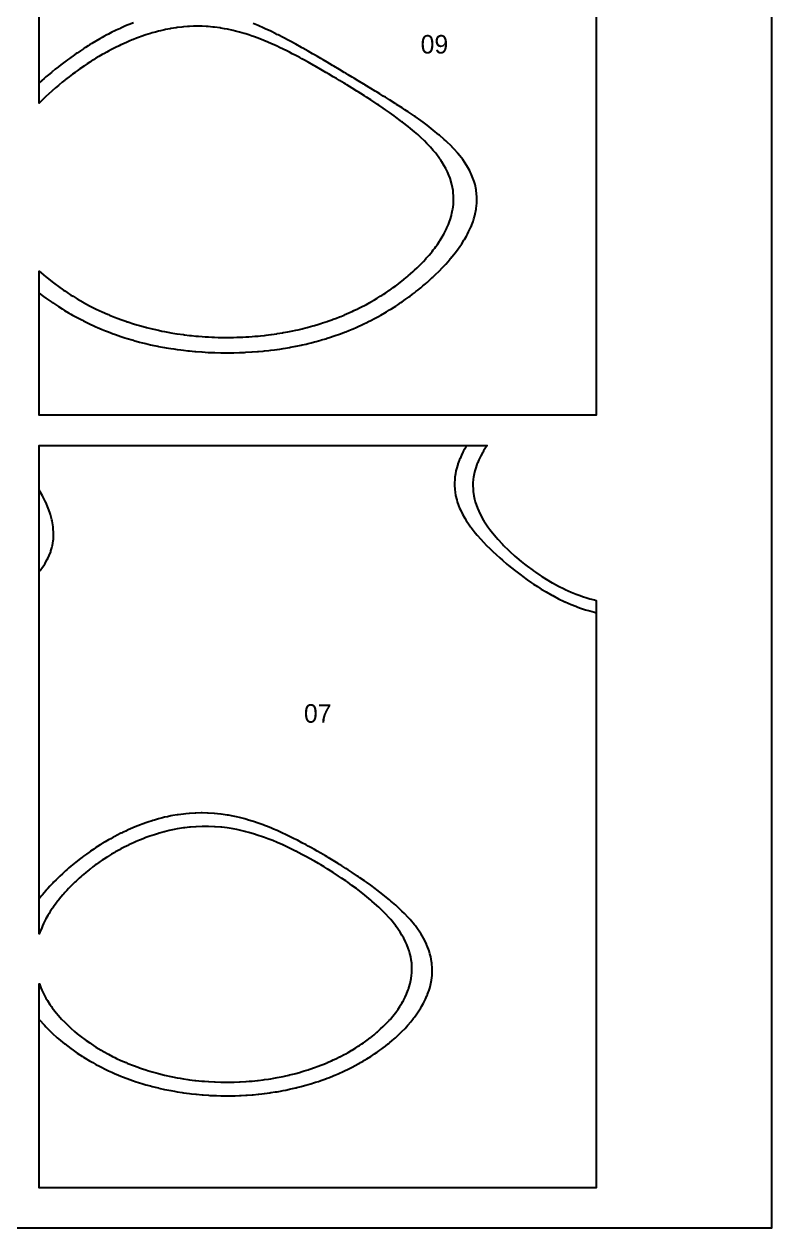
# Model space of a CAD drawing. Header units: millimetres. Extents: x 0 to 500, y 0 to 700.
# Drawn here: x 258.1 to 500, y 0 to 389.6 of the extents above; entities that cross this region are included whole.
import ezdxf
from ezdxf.enums import TextEntityAlignment as Align

# ---------------------------------------------------------------- set-up
doc = ezdxf.new("R2010")
doc.units = ezdxf.units.MM
for name, color, linetype in [('CORTE', 1, 'Continuous'), ('GRABADO', 5, 'Continuous'), ('HOJA', 8, 'Continuous')]:
    doc.layers.add(name, color=color, linetype=linetype)

msp = doc.modelspace()

# ---------------------------------------------------------------- linework, layer by layer
at = {"layer": 'CORTE'}
msp.add_lwpolyline([(443.15, 445.24), (443.15, 263), (443.15, 263), (263, 263), (263, 309.56), (263.57, 309.08), (265.15, 307.72), (265.41, 307.5), (267.17, 306.11), (267.99, 305.49), (269.19, 304.61), (270.8, 303.47), (271.21, 303.2), (271.99, 302.69), (273.23, 301.88), (273.91, 301.46), (275.25, 300.64), (277.16, 299.55), (277.27, 299.49), (277.35, 299.44), (279.29, 298.4), (281.23, 297.43), (281.31, 297.39), (281.38, 297.35), (283.33, 296.44), (285.1, 295.67), (285.35, 295.55), (285.69, 295.41), (287.37, 294.73), (288.47, 294.31), (289.39, 293.96), (291, 293.4), (291.41, 293.25), (291.63, 293.18), (293.43, 292.59), (294.58, 292.25), (295.46, 291.99), (297.4, 291.46), (297.48, 291.44), (297.68, 291.38), (299.5, 290.92), (300.09, 290.79), (301.52, 290.46), (302.67, 290.23), (303.54, 290.05), (305.17, 289.75), (305.56, 289.68), (307.49, 289.37), (307.58, 289.35), (307.6, 289.35), (309.6, 289.06), (309.95, 289.02), (311.62, 288.81), (312.24, 288.75), (313.64, 288.6), (314.48, 288.54), (315.66, 288.44), (316.66, 288.37), (317.69, 288.31), (318.8, 288.26), (319.71, 288.21), (320.9, 288.18), (321.73, 288.16), (322.95, 288.15), (323.75, 288.14), (324.97, 288.15), (325.77, 288.16), (326.95, 288.19), (327.79, 288.22), (328.89, 288.27), (329.81, 288.31), (330.81, 288.38), (331.83, 288.45), (332.69, 288.52), (333.85, 288.62), (334.54, 288.69), (335.88, 288.83), (336.36, 288.89), (337.9, 289.08), (338.15, 289.12), (339.84, 289.37), (339.91, 289.38), (339.92, 289.38), (341.65, 289.66), (341.94, 289.71), (343.36, 289.96), (343.96, 290.08), (345.05, 290.3), (345.98, 290.5), (346.71, 290.66), (348, 290.97), (348.34, 291.05), (349.63, 291.38), (349.94, 291.46), (350.02, 291.48), (351.53, 291.89), (352.04, 292.04), (353.1, 292.34), (354.06, 292.65), (354.64, 292.83), (356.08, 293.32), (356.14, 293.34), (356.31, 293.4), (357.64, 293.86), (358.11, 294.03), (359.12, 294.4), (360.13, 294.81), (360.56, 294.98), (361.59, 295.41), (361.99, 295.57), (362.15, 295.64), (363.4, 296.18), (364.17, 296.54), (364.78, 296.82), (366.03, 297.43), (366.14, 297.48), (366.19, 297.5), (367.49, 298.15), (368.21, 298.53), (368.81, 298.84), (369.89, 299.44), (370.11, 299.56), (370.23, 299.63), (371.4, 300.29), (372.25, 300.81), (372.66, 301.05), (373.3, 301.46), (373.9, 301.83), (374.27, 302.07), (375.13, 302.62), (376.29, 303.42), (376.33, 303.44), (376.37, 303.47), (377.52, 304.27), (378.31, 304.86), (378.68, 305.12), (379.15, 305.49), (379.82, 305.99), (380.33, 306.41), (380.95, 306.89), (381.68, 307.5), (382.05, 307.8), (382.35, 308.07), (383.13, 308.74), (383.99, 309.52), (384.19, 309.7), (384.37, 309.87), (385.23, 310.67), (386.1, 311.53), (386.24, 311.68), (386.39, 311.83), (387.24, 312.7), (388.01, 313.55), (388.2, 313.76), (388.41, 314.01), (389.14, 314.83), (389.74, 315.56), (390.05, 315.94), (390.43, 316.45), (390.93, 317.08), (391.29, 317.57), (391.77, 318.25), (392.45, 319.28), (392.58, 319.46), (392.66, 319.59), (393.34, 320.71), (393.85, 321.6), (394.06, 322), (394.47, 322.83), (394.73, 323.35), (394.86, 323.61), (395.34, 324.75), (395.69, 325.62), (395.88, 326.22), (396.32, 327.63), (396.35, 327.76), (396.48, 328.39), (396.71, 329.42), (396.76, 329.64), (396.95, 331.19), (397, 331.65), (397.03, 333.12), (397.04, 333.66), (396.9, 335.26), (396.87, 335.67), (396.48, 337.64), (396.48, 337.68), (396.47, 337.69), (395.88, 339.69), (395.46, 340.71), (395.06, 341.7), (394.47, 342.82), (394.01, 343.71), (393.22, 344.95), (392.74, 345.72), (392.45, 346.1), (391.25, 347.73), (390.43, 348.68), (389.53, 349.75), (388.41, 350.9), (387.59, 351.76), (386.39, 352.87), (385.44, 353.78), (384.37, 354.68), (383.08, 355.79), (382.35, 356.36), (380.54, 357.81), (380.33, 357.95), (379.75, 358.39), (378.31, 359.46), (377.83, 359.82), (376.29, 360.9), (374.97, 361.84), (374.27, 362.3), (372.82, 363.28), (372.25, 363.67), (371.98, 363.85), (370.23, 364.99), (368.89, 365.87), (368.2, 366.3), (367.01, 367.06), (366.18, 367.58), (365.71, 367.89), (364.16, 368.84), (362.45, 369.9), (362.14, 370.09), (361.65, 370.39), (360.11, 371.32), (359.12, 371.92), (358.09, 372.53), (356.58, 373.42), (356.07, 373.73), (355.71, 373.93), (354.05, 374.9), (352.22, 375.95), (352.03, 376.06), (351.78, 376.2), (350, 377.19), (348.59, 377.97), (347.98, 378.3), (347.26, 378.69), (345.96, 379.38), (344.78, 379.98), (343.94, 380.42), (343.06, 380.86), (341.92, 381.42), (340.7, 382), (339.9, 382.39), (339.18, 382.71), (337.88, 383.3), (336.18, 384.01), (335.86, 384.16), (335.62, 384.25), (333.83, 384.96), (332.34, 385.5), (331.81, 385.69), (330.77, 386.03), (329.79, 386.36), (329.32, 386.5), (327.77, 386.95), (326.52, 387.28), (325.75, 387.47), (323.91, 387.87), (323.74, 387.9), (322.93, 388.04), (321.71, 388.26), (321.46, 388.3), (319.7, 388.54), (319.14, 388.59), (317.68, 388.73), (316.95, 388.77), (315.66, 388.83), (314.85, 388.84), (313.64, 388.85), (312.85, 388.83), (311.62, 388.78), (310.92, 388.74), (309.6, 388.63), (309.06, 388.58), (307.58, 388.4), (307.27, 388.35), (305.56, 388.08), (305.53, 388.08), (305.37, 388.04), (303.83, 387.75), (303.54, 387.69), (302.18, 387.39), (301.52, 387.23), (300.57, 386.98), (299.5, 386.68), (299, 386.53), (297.48, 386.05), (297.47, 386.04), (297.42, 386.03), (295.95, 385.54), (295.46, 385.36), (294.48, 385), (293.44, 384.59), (293.03, 384.42), (292.07, 384.01), (291.61, 383.83), (291.42, 383.75), (290.2, 383.21), (289.4, 382.84), (288.83, 382.57), (287.69, 382), (287.48, 381.9), (287.38, 381.85), (286.14, 381.22), (285.36, 380.8), (284.83, 380.51), (283.9, 379.98), (283.54, 379.79), (283.34, 379.67), (282.26, 379.05), (281.32, 378.48), (281, 378.28), (280.51, 377.97), (279.76, 377.51), (279.3, 377.21), (278.53, 376.72), (277.41, 375.95), (277.33, 375.9), (277.27, 375.87), (276.13, 375.08), (275.25, 374.45), (274.96, 374.24), (274.55, 373.94), (273.79, 373.38), (273.23, 372.95), (272.64, 372.51), (271.9, 371.92), (271.51, 371.62), (271.21, 371.38), (270.39, 370.72), (269.42, 369.91), (269.29, 369.81), (269.19, 369.72), (268.2, 368.88), (267.17, 367.96), (267.13, 367.93), (267.09, 367.89), (266.07, 366.97), (265.15, 366.11), (265.03, 366), (264.9, 365.88), (264, 365.01), (263, 364.01), (263, 453.21)], dxfattribs=at)
msp.add_lwpolyline([(443.15, 13), (263, 13), (263, 79.01), (263.02, 79.01), (263.53, 77.64), (263.87, 76.92), (264.47, 75.63), (265.16, 74.38), (265.6, 73.62), (266.44, 72.35), (266.92, 71.61), (267.18, 71.26), (268.46, 69.59), (269.2, 68.72), (270.21, 67.58), (271.22, 66.53), (272.19, 65.57), (273.24, 64.6), (274.42, 63.55), (275.26, 62.86), (276.93, 61.54), (277.28, 61.28), (278.17, 60.65), (279.3, 59.84), (279.77, 59.52), (281.32, 58.53), (282.99, 57.51), (283.34, 57.31), (283.78, 57.07), (285.36, 56.19), (286.71, 55.49), (287.38, 55.16), (288, 54.87), (289.4, 54.21), (291.07, 53.48), (291.42, 53.33), (291.66, 53.24), (293.44, 52.53), (294.94, 51.98), (295.46, 51.79), (296.42, 51.47), (297.48, 51.11), (297.98, 50.97), (299.5, 50.5), (300.83, 50.14), (301.52, 49.94), (303.5, 49.45), (303.54, 49.44), (303.55, 49.44), (305.56, 48.99), (306.13, 48.88), (307.58, 48.59), (308.62, 48.42), (309.6, 48.25), (311.02, 48.04), (311.62, 47.95), (313.34, 47.74), (313.65, 47.7), (315.6, 47.5), (315.67, 47.5), (316.45, 47.44), (317.69, 47.34), (317.79, 47.33), (319.71, 47.23), (319.92, 47.22), (321.73, 47.16), (322, 47.16), (323.75, 47.14), (324.04, 47.15), (325.77, 47.17), (326.03, 47.18), (327.79, 47.24), (327.98, 47.25), (329.81, 47.35), (329.89, 47.36), (330.85, 47.44), (331.76, 47.51), (331.83, 47.51), (333.59, 47.69), (333.85, 47.72), (335.39, 47.91), (335.87, 47.98), (337.16, 48.17), (337.89, 48.28), (338.9, 48.45), (339.92, 48.63), (340.6, 48.76), (341.94, 49.04), (342.28, 49.11), (343.77, 49.45), (343.92, 49.48), (343.96, 49.49), (345.54, 49.89), (345.98, 50), (347.13, 50.32), (348, 50.57), (348.69, 50.78), (350.02, 51.2), (350.22, 51.26), (350.82, 51.47), (351.73, 51.77), (352.04, 51.88), (353.21, 52.31), (354.06, 52.64), (354.67, 52.87), (356.08, 53.46), (356.1, 53.46), (356.14, 53.48), (357.5, 54.08), (358.1, 54.35), (358.88, 54.71), (360.12, 55.32), (360.24, 55.38), (360.46, 55.49), (361.57, 56.07), (362.14, 56.38), (362.87, 56.78), (364.13, 57.51), (364.15, 57.52), (364.16, 57.53), (365.4, 58.28), (366.18, 58.79), (366.63, 59.07), (367.3, 59.52), (367.83, 59.89), (368.2, 60.15), (369.01, 60.73), (370.08, 61.54), (370.16, 61.6), (370.22, 61.65), (371.28, 62.5), (372.24, 63.31), (372.37, 63.42), (372.52, 63.55), (373.43, 64.38), (374.26, 65.17), (374.47, 65.36), (374.67, 65.56), (375.46, 66.38), (376.28, 67.27), (376.43, 67.43), (376.56, 67.58), (377.35, 68.52), (378.21, 69.59), (378.24, 69.64), (378.29, 69.71), (379.08, 70.82), (379.62, 71.6), (379.88, 72.03), (380.31, 72.76), (380.63, 73.3), (380.81, 73.61), (381.31, 74.63), (381.79, 75.63), (381.94, 76.01), (382.33, 77.06), (382.49, 77.48), (382.55, 77.64), (382.94, 79.04), (383.1, 79.65), (383.28, 80.71), (383.43, 81.65), (383.49, 82.51), (383.56, 83.66), (383.52, 84.48), (383.47, 85.67), (383.31, 86.7), (383.16, 87.68), (382.75, 89.28), (382.64, 89.69), (382.33, 90.52), (381.89, 91.7), (381.5, 92.53), (380.93, 93.71), (380.31, 94.76), (379.75, 95.72), (378.45, 97.58), (378.34, 97.74), (378.3, 97.79), (376.72, 99.75), (376.28, 100.24), (374.89, 101.76), (374.26, 102.38), (372.85, 103.78), (372.24, 104.32), (370.61, 105.79), (370.22, 106.11), (368.29, 107.71), (368.2, 107.79), (368.18, 107.81), (366.18, 109.35), (365.56, 109.82), (364.15, 110.84), (362.77, 111.84), (362.13, 112.28), (360.74, 113.23), (360.11, 113.65), (359.82, 113.85), (358.09, 114.97), (356.68, 115.87), (356.07, 116.25), (355.1, 116.84), (354.05, 117.47), (353.36, 117.88), (352.03, 118.65), (350.24, 119.67), (350, 119.8), (349.82, 119.9), (347.98, 120.88), (346, 121.92), (345.96, 121.94), (345.92, 121.95), (343.94, 122.92), (342.04, 123.82), (341.92, 123.87), (341.78, 123.93), (339.9, 124.75), (338.5, 125.33), (337.88, 125.58), (336.9, 125.95), (335.86, 126.34), (335.25, 126.55), (333.84, 127.03), (332.25, 127.53), (331.82, 127.66), (330.73, 127.96), (329.8, 128.22), (329.46, 128.3), (327.78, 128.7), (326.85, 128.89), (325.76, 129.1), (324.39, 129.32), (323.74, 129.42), (322.07, 129.63), (321.72, 129.66), (319.86, 129.82), (319.7, 129.83), (317.75, 129.91), (317.68, 129.91), (315.73, 129.91), (315.66, 129.91), (313.78, 129.83), (313.64, 129.82), (311.91, 129.69), (311.62, 129.66), (310.1, 129.48), (309.6, 129.42), (308.34, 129.22), (307.58, 129.09), (306.63, 128.91), (305.56, 128.69), (304.97, 128.55), (303.54, 128.21), (303.35, 128.16), (302.65, 127.96), (301.77, 127.72), (301.52, 127.65), (300.22, 127.24), (299.5, 127.01), (298.71, 126.74), (297.48, 126.29), (297.23, 126.2), (296.6, 125.95), (295.78, 125.63), (295.46, 125.5), (294.36, 125.03), (293.44, 124.62), (292.97, 124.4), (291.98, 123.93), (291.6, 123.75), (291.42, 123.66), (290.26, 123.07), (289.4, 122.62), (288.95, 122.37), (288.13, 121.92), (287.65, 121.65), (287.38, 121.49), (286.38, 120.9), (285.36, 120.28), (285.13, 120.13), (284.78, 119.9), (283.91, 119.34), (283.34, 118.96), (282.7, 118.53), (281.79, 117.89), (281.52, 117.69), (281.32, 117.55), (280.36, 116.83), (279.3, 116.02), (279.21, 115.96), (279.11, 115.87), (278.1, 115.06), (277.28, 114.37), (277, 114.14), (276.68, 113.86), (275.93, 113.19), (275.26, 112.58), (274.87, 112.23), (274.46, 111.84), (273.85, 111.24), (273.24, 110.63), (272.84, 110.23), (272.45, 109.83), (271.86, 109.19), (271.22, 108.49), (270.9, 108.13), (270.62, 107.82), (269.98, 107.04), (269.2, 106.09), (269.07, 105.93), (268.97, 105.8), (268.21, 104.78), (267.48, 103.79), (267.36, 103.61), (267.18, 103.33), (266.56, 102.39), (266.17, 101.78), (265.8, 101.14), (265.16, 100.02), (265.07, 99.86), (265.02, 99.76), (264.4, 98.51), (264.03, 97.75), (263.77, 97.13), (263.2, 95.74), (263.19, 95.7), (263.03, 95.21), (263, 95.21), (263, 253.15), (407.83, 253.15), (407.35, 252.42), (406.73, 251.47), (406.56, 251.19), (406.46, 251.02), (405.85, 249.89), (405.39, 249.01), (405.18, 248.55), (404.72, 247.45), (404.58, 247.13), (404.53, 247), (404.09, 245.62), (403.9, 244.99), (403.69, 244.01), (403.48, 242.98), (403.4, 242.28), (403.28, 240.97), (403.28, 240.39), (403.31, 238.96), (403.38, 238.28), (403.56, 236.95), (403.81, 235.85), (404.03, 234.94), (404.72, 232.94), (404.72, 232.93), (404.72, 232.93), (405.64, 230.92), (406.74, 228.95), (406.76, 228.91), (406.79, 228.86), (408.08, 226.9), (408.75, 226.01), (409.6, 224.89), (410.77, 223.5), (411.3, 222.87), (412.79, 221.28), (413.19, 220.86), (414.81, 219.27), (415.25, 218.84), (416.83, 217.42), (417.5, 216.83), (418.85, 215.7), (419.95, 214.81), (420.87, 214.1), (422.62, 212.8), (422.89, 212.61), (423.51, 212.18), (424.91, 211.23), (425.59, 210.79), (426.93, 209.95), (428.92, 208.77), (428.95, 208.75), (429, 208.72), (430.97, 207.67), (432.81, 206.76), (432.99, 206.67), (433.16, 206.59), (435.01, 205.77), (436.67, 205.11), (437.03, 204.96), (437.64, 204.74), (439.05, 204.25), (439.78, 204.02), (441.07, 203.62), (442.62, 203.2), (443.15, 203.06), (443.15, 13)], close=True, dxfattribs=at)
at = {"layer": 'GRABADO'}
for points in [[(293.44, 389.97), (292.05, 389.43), (291.42, 389.16), (290.63, 388.83), (289.4, 388.27), (289.24, 388.2), (288.93, 388.05), (287.86, 387.56), (287.38, 387.32), (286.51, 386.9), (285.36, 386.3), (285.18, 386.21), (284.87, 386.03), (283.86, 385.51), (283.34, 385.21), (282.57, 384.79), (281.32, 384.05), (281.3, 384.04), (281.27, 384.02), (280.03, 383.29), (279.29, 382.83), (278.78, 382.52), (277.99, 382), (277.55, 381.73), (277.27, 381.54), (276.33, 380.93), (275.25, 380.19), (275.13, 380.11), (274.96, 379.99), (273.93, 379.29), (273.23, 378.78), (272.76, 378.44), (272.13, 377.97), (271.59, 377.59), (271.21, 377.3), (270.44, 376.73), (269.45, 375.96), (269.3, 375.84), (269.19, 375.75), (268.17, 374.96), (267.17, 374.14), (267.06, 374.05), (266.92, 373.94), (265.95, 373.14), (265.15, 372.46), (264.85, 372.22), (264.52, 371.93), (263.77, 371.28), (263, 370.59), (263, 445.95)], [(443.15, 441.48), (443.15, 263), (263, 263), (263, 263), (263, 302.48), (264.37, 301.45), (265.14, 300.9), (267, 299.61), (267.16, 299.49), (267.23, 299.44), (269.18, 298.15), (270.35, 297.42), (271.2, 296.89), (272.48, 296.15), (273.22, 295.71), (273.76, 295.41), (275.25, 294.58), (276.97, 293.69), (277.27, 293.53), (277.55, 293.39), (279.29, 292.54), (280.87, 291.82), (281.31, 291.61), (281.85, 291.38), (283.33, 290.74), (284.39, 290.32), (285.35, 289.93), (286.87, 289.36), (287.37, 289.17), (287.66, 289.08), (289.39, 288.46), (290.71, 288.05), (291.41, 287.82), (293, 287.35), (293.43, 287.22), (293.61, 287.17), (295.45, 286.66), (296.37, 286.44), (297.47, 286.15), (299.02, 285.81), (299.5, 285.69), (301.26, 285.33), (301.52, 285.28), (301.58, 285.27), (303.54, 284.9), (304.06, 284.81), (305.56, 284.56), (306.47, 284.43), (307.58, 284.26), (308.81, 284.1), (309.6, 284), (311.1, 283.84), (311.62, 283.78), (313.34, 283.62), (313.64, 283.59), (315.53, 283.46), (315.66, 283.45), (317.67, 283.33), (317.69, 283.33), (318, 283.32), (319.71, 283.25), (319.78, 283.24), (321.73, 283.2), (321.85, 283.2), (323.75, 283.18), (323.89, 283.18), (325.77, 283.2), (325.89, 283.2), (327.79, 283.25), (327.86, 283.25), (329.34, 283.32), (329.79, 283.34), (329.81, 283.34), (331.71, 283.45), (331.83, 283.45), (333.59, 283.58), (333.86, 283.61), (335.44, 283.75), (335.88, 283.79), (337.27, 283.94), (337.9, 284.02), (339.07, 284.16), (339.92, 284.28), (340.85, 284.41), (341.94, 284.58), (342.59, 284.68), (343.96, 284.92), (344.31, 284.98), (345.98, 285.31), (346, 285.31), (346.09, 285.33), (347.68, 285.65), (348, 285.73), (349.34, 286.02), (350.02, 286.19), (350.96, 286.41), (352.04, 286.7), (352.56, 286.83), (354.07, 287.27), (354.13, 287.28), (354.34, 287.35), (355.69, 287.74), (356.09, 287.87), (357.23, 288.22), (358.11, 288.52), (358.74, 288.73), (360.13, 289.24), (360.22, 289.27), (360.46, 289.36), (361.7, 289.81), (362.15, 290), (363.15, 290.38), (364.17, 290.82), (364.57, 290.98), (365.46, 291.38), (365.97, 291.6), (366.19, 291.7), (367.37, 292.22), (368.21, 292.63), (368.73, 292.88), (369.74, 293.39), (370.07, 293.55), (370.23, 293.64), (371.41, 294.23), (372.25, 294.7), (372.72, 294.95), (373.52, 295.41), (374.01, 295.68), (374.27, 295.84), (375.29, 296.41), (376.29, 297.04), (376.54, 297.18), (376.91, 297.42), (377.78, 297.96), (378.31, 298.31), (379, 298.75), (380, 299.44), (380.2, 299.57), (380.34, 299.67), (381.4, 300.4), (382.36, 301.1), (382.56, 301.25), (382.83, 301.45), (383.72, 302.11), (384.38, 302.62), (384.86, 302.99), (385.45, 303.47), (385.98, 303.89), (386.4, 304.24), (387.09, 304.8), (387.88, 305.48), (388.17, 305.73), (388.42, 305.96), (389.25, 306.67), (390.13, 307.5), (390.29, 307.64), (390.44, 307.79), (391.33, 308.62), (392.23, 309.51), (392.34, 309.63), (392.46, 309.75), (393.34, 310.65), (394.16, 311.53), (394.31, 311.69), (394.48, 311.88), (395.27, 312.75), (395.95, 313.54), (396.2, 313.84), (396.5, 314.22), (397.11, 314.95), (397.58, 315.56), (397.98, 316.09), (398.52, 316.84), (398.83, 317.26), (399.06, 317.57), (399.65, 318.46), (400.37, 319.58), (400.43, 319.69), (400.54, 319.88), (401.18, 320.96), (401.53, 321.6), (401.87, 322.28), (402.51, 323.61), (402.52, 323.64), (402.56, 323.74), (403.1, 325.08), (403.32, 325.62), (403.61, 326.58), (403.93, 327.63), (404.04, 328.16), (404.35, 329.64), (404.37, 329.84), (404.56, 331.65), (404.56, 331.66), (404.57, 333.51), (404.57, 333.66), (404.57, 333.66), (404.37, 335.67), (404.32, 335.92), (403.95, 337.68), (403.65, 338.6), (403.3, 339.69), (402.56, 341.36), (402.41, 341.7), (402.23, 342.02), (401.31, 343.71), (400.54, 344.85), (399.96, 345.72), (398.52, 347.56), (398.39, 347.73), (397.21, 349.04), (396.58, 349.75), (396.51, 349.82), (394.54, 351.76), (394.49, 351.81), (393.99, 352.25), (392.46, 353.62), (392.29, 353.77), (390.44, 355.28), (389.82, 355.79), (388.42, 356.84), (387.15, 357.8), (386.4, 358.33), (384.59, 359.61), (384.38, 359.76), (384.3, 359.82), (382.36, 361.12), (381.3, 361.84), (380.34, 362.45), (378.59, 363.58), (378.31, 363.76), (378.17, 363.85), (376.29, 365.02), (374.96, 365.87), (374.27, 366.28), (373.19, 366.95), (372.25, 367.53), (371.67, 367.88), (370.23, 368.76), (368.35, 369.9), (368.21, 369.99), (367.99, 370.11), (366.18, 371.2), (364.99, 371.92), (364.16, 372.41), (362.91, 373.16), (362.14, 373.63), (361.62, 373.93), (360.12, 374.83), (358.23, 375.95), (358.09, 376.04), (357.89, 376.16), (356.07, 377.23), (354.81, 377.97), (354.05, 378.42), (352.96, 379.06), (352.03, 379.6), (351.35, 379.98), (350, 380.76), (348.2, 381.79), (347.98, 381.91), (347.81, 382), (345.96, 383.03), (344.15, 384.02), (343.94, 384.13), (343.69, 384.27), (341.92, 385.2), (340.28, 386.03), (339.89, 386.23), (339.5, 386.43), (337.87, 387.22), (336.08, 388.05), (335.85, 388.16), (335.65, 388.25), (333.83, 389.05), (332.14, 389.74)]]:
    msp.add_lwpolyline(points, dxfattribs=at)
msp.add_lwpolyline([(263, 13), (263, 67.42), (264.64, 65.56), (265.15, 65.03), (266.61, 63.55), (267.17, 63.02), (268.8, 61.53), (269.19, 61.2), (271.13, 59.61), (271.21, 59.53), (271.23, 59.52), (273.23, 58.01), (273.93, 57.51), (275.25, 56.59), (276.93, 55.49), (277.27, 55.27), (277.82, 54.95), (279.29, 54.05), (280.3, 53.48), (281.31, 52.92), (282.48, 52.31), (283.33, 51.86), (284.14, 51.46), (285.35, 50.88), (286.41, 50.41), (287.37, 49.97), (288.61, 49.45), (289.39, 49.12), (289.92, 48.92), (291.42, 48.34), (293.14, 47.73), (293.44, 47.62), (294, 47.43), (295.46, 46.95), (296.14, 46.75), (297.48, 46.34), (298.98, 45.93), (299.5, 45.79), (300.99, 45.42), (301.52, 45.28), (301.69, 45.25), (303.54, 44.83), (304.28, 44.68), (305.56, 44.42), (306.78, 44.21), (307.58, 44.06), (309.19, 43.81), (309.6, 43.74), (311.54, 43.49), (311.62, 43.48), (312.28, 43.4), (313.64, 43.25), (313.81, 43.23), (315.67, 43.06), (316.03, 43.04), (317.69, 42.92), (318.2, 42.89), (319.71, 42.82), (320.31, 42.8), (321.73, 42.76), (322.38, 42.75), (323.75, 42.74), (324.41, 42.74), (325.77, 42.76), (326.4, 42.78), (327.79, 42.82), (328.34, 42.85), (329.81, 42.93), (330.26, 42.96), (331.83, 43.08), (332.13, 43.1), (333.85, 43.27), (333.98, 43.28), (335.04, 43.4), (335.79, 43.49), (335.87, 43.5), (337.57, 43.72), (337.9, 43.77), (339.33, 43.99), (339.92, 44.09), (341.05, 44.29), (341.94, 44.45), (342.74, 44.61), (343.96, 44.87), (344.41, 44.97), (345.98, 45.33), (346.05, 45.35), (346.32, 45.42), (347.66, 45.75), (348, 45.84), (349.25, 46.18), (350.02, 46.4), (350.82, 46.64), (352.04, 47.02), (352.35, 47.12), (353.28, 47.43), (353.87, 47.63), (354.06, 47.69), (355.36, 48.15), (356.08, 48.43), (356.83, 48.71), (358.1, 49.22), (358.26, 49.28), (358.64, 49.45), (359.69, 49.88), (360.12, 50.08), (361.08, 50.5), (362.14, 51.01), (362.46, 51.15), (363.08, 51.46), (363.81, 51.82), (364.16, 52.01), (365.14, 52.51), (366.19, 53.08), (366.44, 53.22), (366.88, 53.48), (367.73, 53.95), (368.2, 54.24), (368.99, 54.71), (370.22, 55.49), (370.22, 55.49), (370.22, 55.49), (371.44, 56.29), (372.25, 56.85), (372.64, 57.12), (373.18, 57.51), (373.81, 57.96), (374.27, 58.31), (374.96, 58.83), (375.82, 59.52), (376.08, 59.73), (376.29, 59.9), (377.18, 60.64), (378.19, 61.53), (378.25, 61.59), (378.3, 61.64), (379.3, 62.56), (380.31, 63.55), (380.32, 63.55), (380.32, 63.56), (381.31, 64.58), (382.21, 65.56), (382.27, 65.63), (382.34, 65.72), (383.2, 66.72), (383.89, 67.58), (384.1, 67.84), (384.36, 68.21), (384.96, 69), (385.37, 69.59), (385.77, 70.2), (386.38, 71.17), (386.55, 71.43), (386.65, 71.6), (387.27, 72.73), (387.73, 73.61), (387.94, 74.07), (388.4, 75.13), (388.55, 75.48), (388.61, 75.62), (389.08, 76.96), (389.3, 77.63), (389.52, 78.53), (389.78, 79.64), (389.86, 80.19), (390.06, 81.65), (390.08, 81.99), (390.13, 83.66), (390.12, 83.96), (390, 85.67), (389.92, 86.17), (389.65, 87.68), (389.36, 88.73), (389.09, 89.69), (388.4, 91.47), (388.31, 91.7), (388.22, 91.88), (387.31, 93.71), (386.38, 95.24), (386.09, 95.72), (385.35, 96.75), (384.65, 97.74), (384.37, 98.07), (382.99, 99.75), (382.35, 100.43), (381.12, 101.76), (380.33, 102.52), (379.03, 103.78), (378.31, 104.42), (376.76, 105.79), (376.29, 106.17), (374.29, 107.81), (374.27, 107.83), (374.17, 107.9), (372.24, 109.37), (371.66, 109.82), (370.22, 110.86), (368.87, 111.84), (368.2, 112.3), (366.7, 113.34), (366.18, 113.69), (365.95, 113.85), (364.16, 115.03), (362.89, 115.87), (362.14, 116.35), (360.82, 117.18), (360.11, 117.63), (359.71, 117.89), (358.09, 118.87), (356.4, 119.9), (356.07, 120.1), (355.6, 120.37), (354.05, 121.28), (352.94, 121.92), (352.03, 122.44), (350.84, 123.1), (350.01, 123.56), (349.32, 123.93), (347.98, 124.65), (346.48, 125.43), (345.96, 125.7), (345.46, 125.95), (343.94, 126.71), (342.48, 127.41), (341.92, 127.67), (341.27, 127.96), (339.9, 128.58), (338.81, 129.05), (337.88, 129.44), (336.52, 129.98), (335.86, 130.24), (335.44, 130.4), (333.84, 130.98), (332.32, 131.49), (331.82, 131.65), (330.66, 131.99), (329.8, 132.26), (329.44, 132.35), (327.78, 132.78), (326.75, 133.02), (325.76, 133.24), (324.23, 133.52), (323.74, 133.61), (321.84, 133.88), (321.72, 133.9), (320.66, 134.01), (319.7, 134.11), (319.59, 134.12), (317.68, 134.24), (317.44, 134.25), (315.66, 134.29), (315.38, 134.28), (313.64, 134.25), (313.41, 134.24), (311.62, 134.13), (311.51, 134.12), (310.37, 134.01), (309.67, 133.94), (309.6, 133.93), (307.89, 133.7), (307.58, 133.66), (306.16, 133.41), (305.56, 133.3), (304.48, 133.07), (303.54, 132.87), (302.84, 132.69), (301.52, 132.35), (301.24, 132.27), (300.3, 131.99), (299.68, 131.82), (299.5, 131.76), (298.15, 131.33), (297.48, 131.1), (296.65, 130.81), (295.46, 130.36), (295.19, 130.25), (294.51, 129.98), (293.75, 129.68), (293.44, 129.55), (292.33, 129.07), (291.42, 128.66), (290.94, 128.44), (289.96, 127.97), (289.58, 127.79), (289.4, 127.7), (288.24, 127.11), (287.38, 126.66), (286.92, 126.41), (286.09, 125.95), (285.62, 125.69), (285.36, 125.54), (284.34, 124.95), (283.34, 124.35), (283.08, 124.19), (282.68, 123.94), (281.84, 123.41), (281.32, 123.07), (280.62, 122.61), (279.61, 121.92), (279.42, 121.8), (279.3, 121.71), (278.24, 120.96), (277.28, 120.26), (277.07, 120.11), (276.81, 119.91), (275.93, 119.24), (275.26, 118.71), (274.8, 118.35), (274.24, 117.89), (273.69, 117.44), (273.24, 117.06), (272.59, 116.51), (271.86, 115.88), (271.52, 115.57), (271.22, 115.29), (270.46, 114.61), (269.67, 113.86), (269.43, 113.63), (269.2, 113.4), (268.41, 112.63), (267.64, 111.85), (267.41, 111.61), (267.17, 111.35), (266.44, 110.57), (265.77, 109.83), (265.48, 109.51), (265.15, 109.12), (264.55, 108.42), (264.04, 107.82), (263.64, 107.31), (263, 106.48), (263, 212.45), (263.17, 212.64), (263.29, 212.79), (264.05, 213.77), (264.75, 214.8), (264.86, 214.97), (265.03, 215.28), (265.59, 216.25), (265.88, 216.8), (266.23, 217.62), (266.7, 218.81), (266.78, 219.08), (267.05, 220.08), (267.21, 220.66), (267.25, 220.82), (267.49, 222.39), (267.54, 222.83), (267.6, 224.28), (267.61, 224.84), (267.5, 226.39), (267.46, 226.85), (267.14, 228.77), (267.12, 228.86), (267.05, 229.12), (266.59, 230.87), (266.37, 231.55), (265.9, 232.88), (265.06, 234.86), (265.05, 234.89), (265.03, 234.93), (264.05, 236.91), (263, 238.78), (263, 253.15), (401.25, 253.15), (401, 252.71), (400.67, 252.13), (400.27, 251.42), (400.05, 251.02), (399.6, 250.08), (399.1, 249.01), (398.98, 248.69), (398.65, 247.82), (398.43, 247.22), (398.35, 247), (397.97, 245.67), (397.79, 244.99), (397.61, 244.02), (397.44, 242.98), (397.38, 242.24), (397.29, 240.97), (397.32, 240.3), (397.37, 238.96), (397.5, 238.11), (397.67, 236.96), (398.03, 235.56), (398.2, 234.95), (398.65, 233.74), (398.95, 232.94), (399.22, 232.37), (399.92, 230.93), (400.67, 229.66), (401.1, 228.91), (402.04, 227.55), (402.48, 226.9), (402.68, 226.64), (404.05, 224.89), (404.7, 224.14), (405.79, 222.87), (406.73, 221.89), (407.69, 220.86), (408.75, 219.82), (409.74, 218.84), (410.77, 217.9), (411.93, 216.83), (412.79, 216.08), (414.26, 214.81), (414.81, 214.36), (416.74, 212.8), (416.83, 212.73), (417.14, 212.49), (418.85, 211.19), (419.39, 210.78), (420.87, 209.73), (422.25, 208.77), (422.89, 208.34), (424.12, 207.54), (424.91, 207.03), (425.37, 206.75), (426.93, 205.82), (428.83, 204.74), (428.95, 204.67), (429.09, 204.6), (430.97, 203.62), (432.84, 202.72), (432.99, 202.65), (433.12, 202.6), (435.01, 201.78), (436.59, 201.15), (437.03, 200.98), (437.79, 200.71), (439.05, 200.27), (439.7, 200.06), (441.07, 199.64), (442.56, 199.23), (443.15, 199.07), (443.15, 13), (263, 13)], close=True, dxfattribs=at)
at = {"layer": 'HOJA'}
msp.add_lwpolyline([(0, 0), (500, 0), (500, 700), (0, 700)], close=True, dxfattribs=at)

# ---------------------------------------------------------------- texts
at = {"layer": 'GRABADO'}
for s, p in [('09', (390.82, 383.02)), ('07', (353.07, 166.48))]:
    msp.add_text(s, height=6, dxfattribs=at).set_placement(p, align=Align.MIDDLE_CENTER)

doc.saveas('drawing.dxf')
